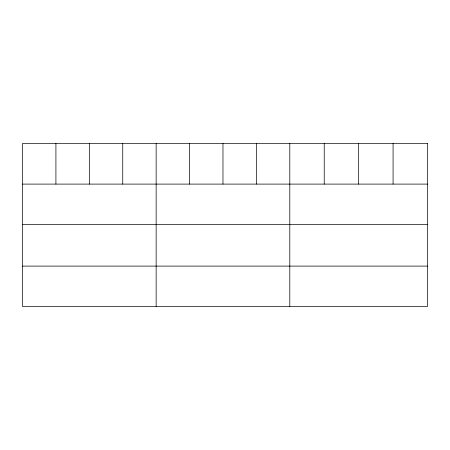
<?xml version="1.0" encoding="UTF-8"?>
<svg xmlns="http://www.w3.org/2000/svg" width="450" height="450" viewBox="0 0 450 450"><rect width="100%" height="100%" fill="white"/><g stroke="black" fill="none" stroke-linecap="round" stroke-linejoin="round"><path stroke-width="0.67" d="M22.5 184.101L427.5 184.101M22.5 224.488L427.5 224.488M22.5 266.102L427.5 266.102M393.075 143.505L393.075 184.101M358.65 143.505L358.65 184.101M324.225 143.505L324.225 184.101M289.8 143.505L289.8 306.495M256.387 143.505L256.387 184.101M222.975 143.505L222.975 184.101M189.562 143.505L189.562 184.101M156.15 143.505L156.15 306.495M122.737 143.505L122.737 184.101M89.325 143.505L89.325 184.101M55.913 143.505L55.913 184.101M427.5 143.505L22.5 143.505L22.5 306.495L427.5 306.495L427.5 143.505"/></g></svg>
